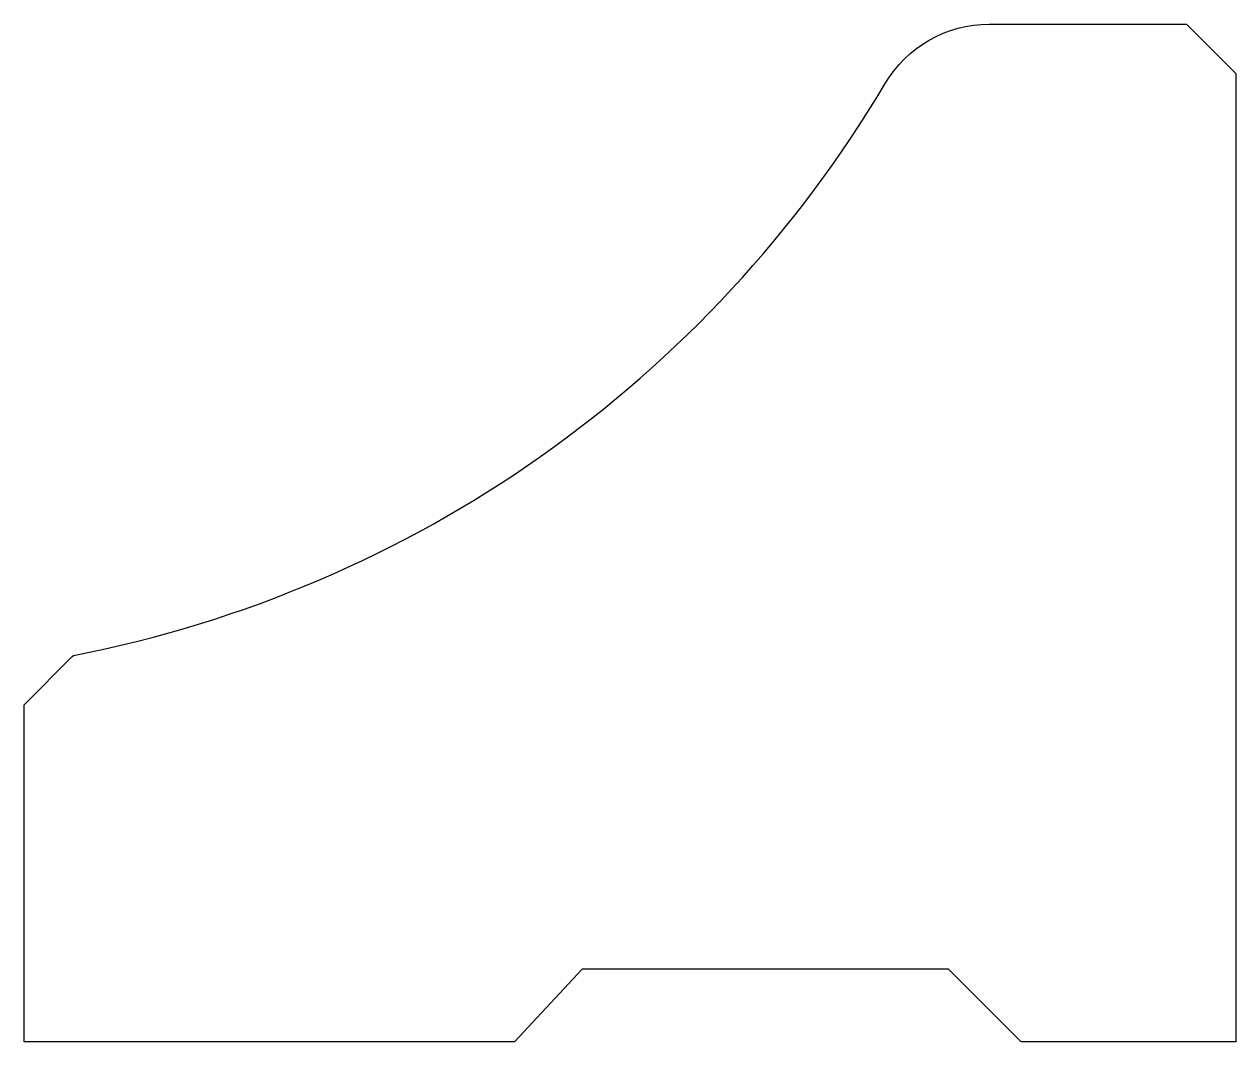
# Model space of a CAD drawing. Header units: metres. Extents: x -0.25 to 0, y 0 to 0.21.
import ezdxf

# ---------------------------------------------------------------- set-up
doc = ezdxf.new("R2010")
doc.units = ezdxf.units.M

msp = doc.modelspace()

# ---------------------------------------------------------------- linework, layer by layer
msp.add_lwpolyline([(0, 0), (-0.04431, 0), (-0.05931, 0.015), (-0.13489, 0.015), (-0.14886, 0), (-0.25, 0), (-0.25, 0.06957), (-0.24008, 0.07948), (-0.23984, 0.07973, 0.214273), (-0.07237, 0.19774, -0.264961), (-0.05086, 0.21), (-0.03627, 0.21), (-0.01014, 0.21), (0, 0.19986)], format="xyb", close=True)

doc.saveas('drawing.dxf')
